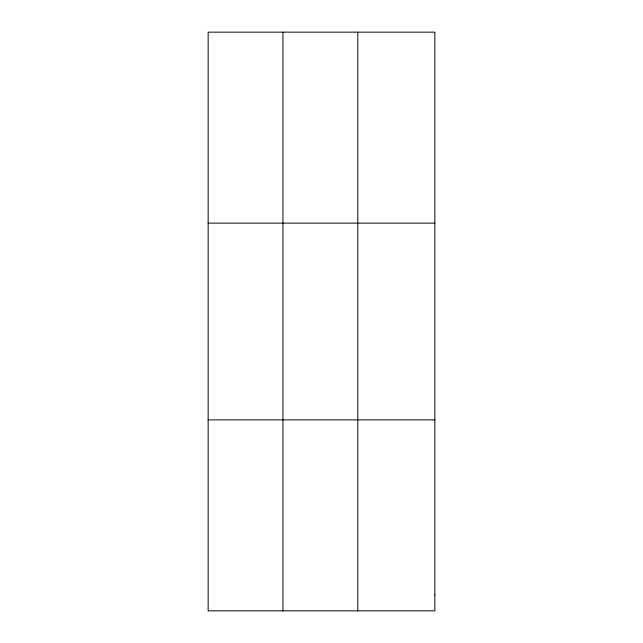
<?xml version="1.0" encoding="UTF-8"?>
<svg xmlns="http://www.w3.org/2000/svg" width="643" height="643" viewBox="0 0 643 643"><rect width="100%" height="100%" fill="white"/><g stroke="black" fill="none" stroke-linecap="round" stroke-linejoin="round"><path stroke-width="0.96" d="M282.96 610.85L282.96 32.15M357.773 610.85L357.773 32.15M208.147 223.121L434.853 223.121M208.147 419.879L434.853 419.879M434.853 594.936L434.853 610.85L208.147 610.85L208.147 32.15L434.853 32.15L434.853 594.936"/></g></svg>
